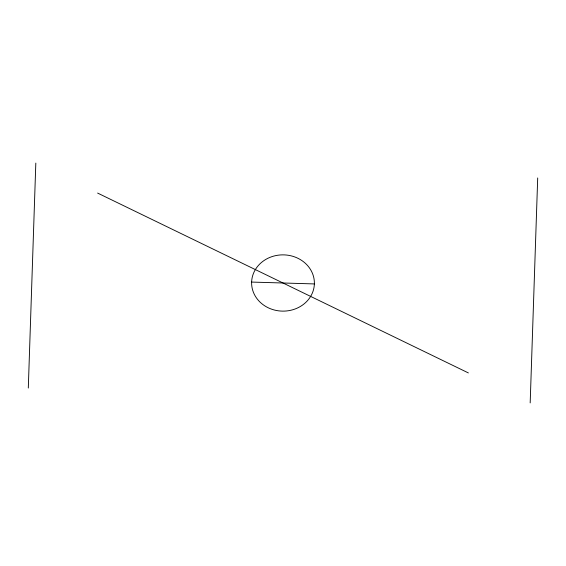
<?xml version="1.0" encoding="UTF-8"?>
<svg xmlns="http://www.w3.org/2000/svg" width="566" height="566" viewBox="0 0 566 566"><rect width="100%" height="100%" fill="white"/><g stroke="black" fill="none" stroke-linecap="round" stroke-linejoin="round"><path stroke-width="0.85" d="M28.3 388.043L35.821 163.093M530.179 402.907L537.7 177.957M251.629 282.073L314.371 283.927A31.385 28.13 0.8 0 0 268.128 258.181A31.385 28.13 0.8 0 0 266.501 306.885A31.385 28.13 0.8 0 0 314.371 283.927M97.614 193.07L468.386 372.93"/></g></svg>
